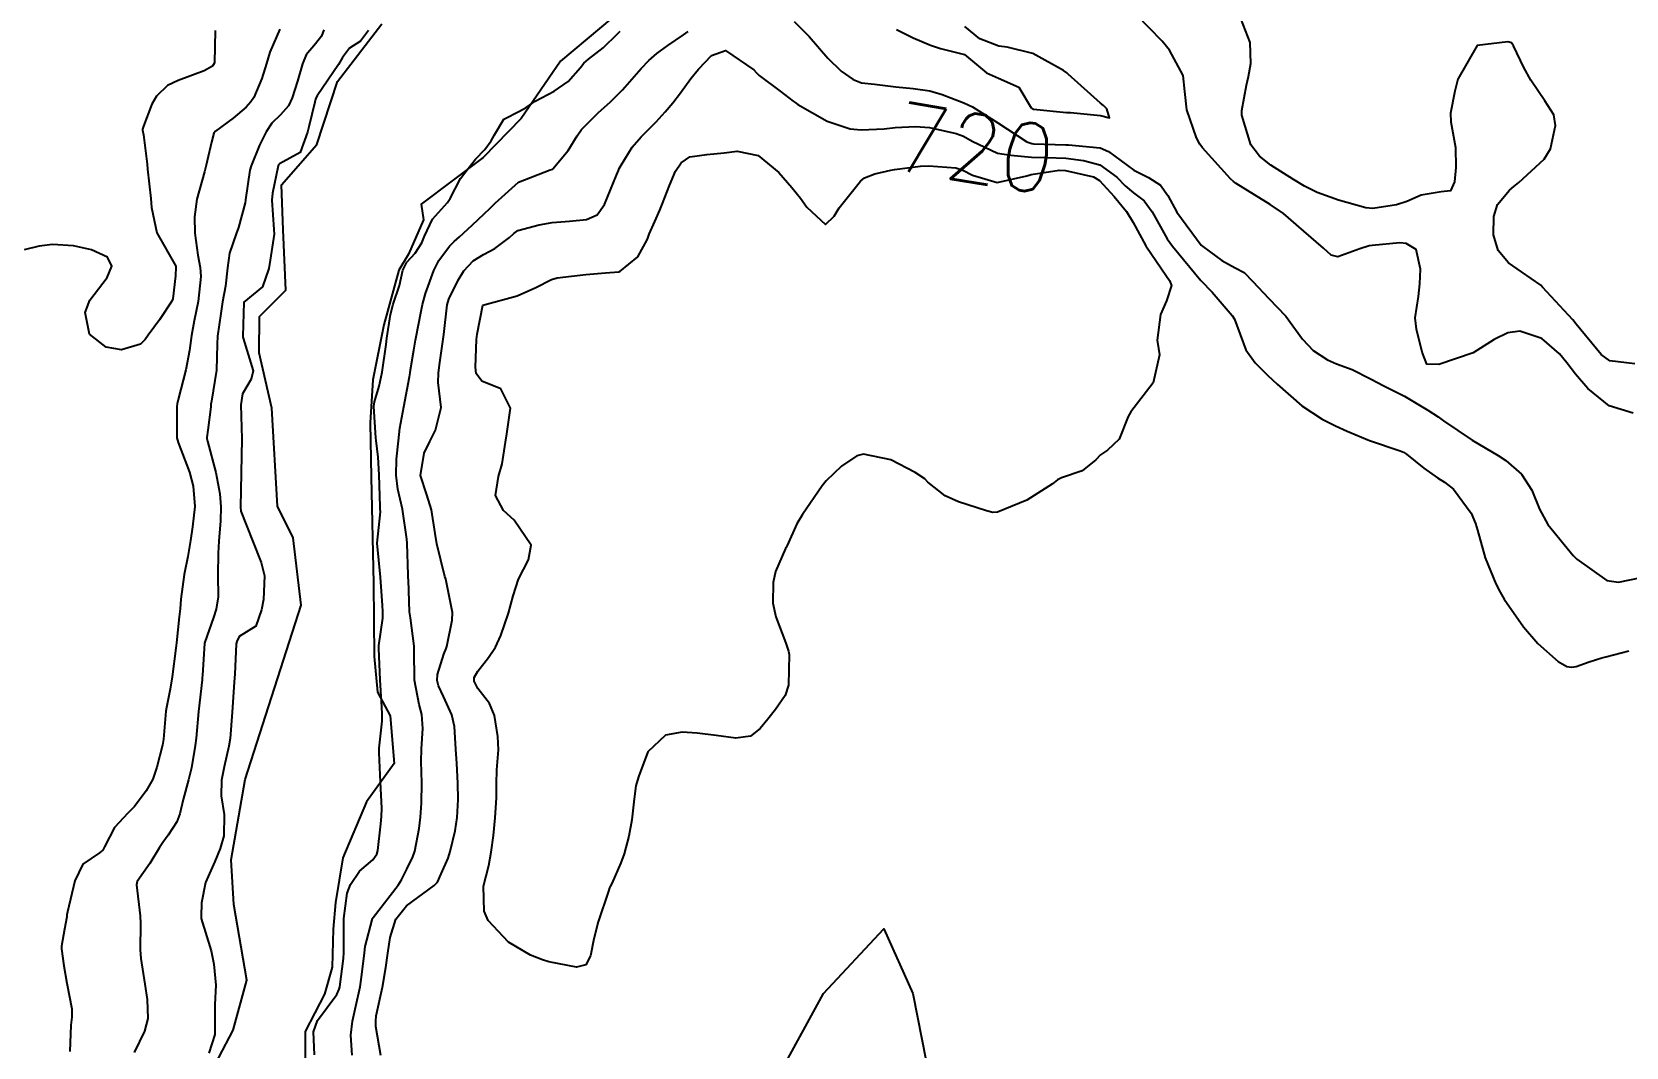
# Model space of a CAD drawing. Header units: metres. Extents: x 318500 to 325275, y 7408834 to 7428799.
# Drawn here: x 320851 to 320944.4, y 7415072.6 to 7415132 of the extents above; entities that cross this region are included whole.
import ezdxf
from ezdxf.enums import TextEntityAlignment as Align

# ---------------------------------------------------------------- set-up
doc = ezdxf.new("R2010")
doc.units = ezdxf.units.M
doc.header["$MEASUREMENT"] = 0
for name, color, linetype in [('Cotas', 45, 'Continuous'), ('Curvas de Nivel 1m', 11, 'Continuous'), ('Curvas de Nivel 5m', 15, 'Continuous'), ('Hidrografia', 140, 'Continuous'), ('Vias Primárias', 230, 'Continuous')]:
    doc.layers.add(name, color=color, linetype=linetype)
doc.styles.add('Style-STANDARD', font='STANDARD.shx')

msp = doc.modelspace()

# ---------------------------------------------------------------- linework, layer by layer
at = {"layer": 'Curvas de Nivel 1m', "flags": 128}
for points, elevation in [([(320944.764, 7415109.694), (320943.365, 7415110.123), (320942.11, 7415111.133), (320941.388, 7415111.974), (320940.873, 7415112.626), (320940.443, 7415113.154), (320939.413, 7415114.064), (320938.12, 7415114.489), (320937.418, 7415114.385), (320936.63, 7415113.99), (320935.4, 7415113.22), (320933.393, 7415112.529), (320932.689, 7415112.557), (320932.407, 7415113.265), (320932.083, 7415114.607), (320932.005, 7415115.271), (320932.194, 7415116.524), (320932.275, 7415117.268), (320932.317, 7415118.116), (320932.062, 7415119.271), (320931.485, 7415119.628), (320931.105, 7415119.664), (320929.483, 7415119.503), (320929.304, 7415119.482), (320928.766, 7415119.311), (320927.475, 7415118.843), (320927.082, 7415118.941), (320926.628, 7415119.343), (320925.495, 7415120.344), (320924.293, 7415121.372), (320923.518, 7415121.898), (320922.593, 7415122.461), (320921.527, 7415123.131), (320921.362, 7415123.247), (320921.192, 7415123.415), (320919.557, 7415125.231), (320919.395, 7415125.442), (320919.204, 7415125.805), (320918.646, 7415127.449), (320918.524, 7415128.528), (320918.417, 7415129.452), (320917.632, 7415130.947), (320917.202, 7415131.467), (320915.663, 7415133.038)], 719), ([(320861.752, 7415132.094), (320861.729, 7415130.208), (320861.608, 7415130.004), (320861.111, 7415129.723), (320859.599, 7415129.164), (320858.966, 7415128.876), (320858.32, 7415128.253), (320858.057, 7415127.782), (320857.564, 7415126.499), (320857.501, 7415126.321), (320857.501, 7415126.261), (320857.556, 7415125.982), (320857.781, 7415124.257), (320857.809, 7415123.976), (320857.992, 7415122.255), (320858.032, 7415121.724), (320858.355, 7415120.251), (320859.451, 7415118.298), (320859.465, 7415118.24), (320859.445, 7415117.718), (320859.287, 7415116.386), (320859.229, 7415116.242), (320858.508, 7415115.154), (320857.84, 7415114.256), (320857.66, 7415113.993), (320857.392, 7415113.718), (320856.269, 7415113.394), (320855.389, 7415113.545), (320854.397, 7415114.305), (320854.145, 7415115.583), (320854.433, 7415116.305), (320855.443, 7415117.634), (320855.706, 7415118.286), (320855.458, 7415118.813), (320854.515, 7415119.254), (320853.467, 7415119.482), (320852.23, 7415119.571), (320851.467, 7415119.457), (320850.575, 7415119.242)], 721), ([(320868.122, 7415132.123), (320867.992, 7415131.767), (320867.628, 7415131.314), (320867.093, 7415130.663), (320866.868, 7415130.141), (320866.577, 7415129.123), (320866.259, 7415128.15), (320866.051, 7415127.685), (320865.575, 7415127.157), (320865.07, 7415126.663), (320864.74, 7415126.168), (320864.348, 7415125.372), (320863.867, 7415124.177), (320863.799, 7415123.905), (320863.542, 7415122.18), (320863.54, 7415122.149), (320863.507, 7415122), (320863.123, 7415120.548), (320862.997, 7415120.187), (320862.601, 7415119.055), (320862.478, 7415118.195), (320862.36, 7415117.117), (320862.198, 7415116.198), (320862.091, 7415115.529), (320861.891, 7415114.203), (320861.87, 7415113.726), (320861.84, 7415112.203), (320861.542, 7415110.397), (320861.512, 7415110.208), (320861.498, 7415110.057), (320861.327, 7415108.697), (320861.271, 7415108.26), (320861.274, 7415108.211), (320861.317, 7415108.041), (320861.796, 7415106.202), (320862.033, 7415104.954), (320862.1, 7415104.198), (320862.08, 7415103.376), (320861.981, 7415102.199), (320861.945, 7415101.484), (320861.912, 7415100.199), (320861.937, 7415098.939), (320861.818, 7415098.201), (320861.665, 7415097.721), (320861.161, 7415096.276), (320861.145, 7415096.225), (320861.019, 7415094.324), (320861.007, 7415094.212), (320860.991, 7415094.074), (320860.788, 7415092.215), (320860.64, 7415090.663), (320860.585, 7415090.217), (320860.372, 7415088.909), (320860.209, 7415088.223), (320859.883, 7415087.072), (320859.683, 7415086.23), (320859.507, 7415085.748), (320859.011, 7415084.975), (320858.695, 7415084.553), (320858.501, 7415084.245), (320857.929, 7415083.307), (320857.202, 7415082.258), (320857.149, 7415082.077), (320857.372, 7415080.256), (320857.398, 7415079.801), (320857.377, 7415078.255), (320857.413, 7415077.755), (320857.635, 7415076.253), (320857.774, 7415075.358), (320857.821, 7415074.25), (320857.615, 7415073.496), (320857.017, 7415072.258)], 719), ([(320870.733, 7415132.089), (320870.266, 7415131.458), (320869.624, 7415131.063), (320869.211, 7415130.511), (320868.97, 7415130.11), (320867.73, 7415128.267), (320867.66, 7415128.129), (320867.639, 7415128.079), (320867.587, 7415127.898), (320867.248, 7415126.452), (320867.174, 7415126.136), (320866.738, 7415124.946), (320865.532, 7415124.28), (320865.474, 7415124.217), (320865.453, 7415124.161), (320865.112, 7415122.566), (320865.085, 7415122.164), (320865.204, 7415120.443), (320865.205, 7415120.163), (320864.984, 7415118.638), (320864.902, 7415118.165), (320864.523, 7415117.085), (320863.43, 7415116.18), (320863.384, 7415114.197), (320863.388, 7415114.18), (320863.399, 7415114.084), (320863.989, 7415112.174), (320863.868, 7415111.672), (320863.356, 7415110.818), (320863.257, 7415110.181), (320863.32, 7415108.18), (320863.275, 7415106.195), (320863.276, 7415106.18), (320863.243, 7415104.18), (320863.266, 7415103.946), (320863.965, 7415102.173), (320864.452, 7415100.938), (320864.65, 7415100.166), (320864.593, 7415098.769), (320864.467, 7415098.167), (320864.14, 7415097.206), (320863.166, 7415096.606), (320863.023, 7415096.321), (320862.999, 7415096.182), (320862.913, 7415094.404), (320862.899, 7415094.183), (320862.877, 7415093.933), (320862.746, 7415092.185), (320862.63, 7415090.643), (320862.56, 7415090.188), (320862.286, 7415088.967), (320862.137, 7415088.194), (320862.119, 7415087.272), (320862.284, 7415086.191), (320862.271, 7415084.931), (320862.061, 7415084.194), (320861.745, 7415083.442), (320861.204, 7415082.206), (320860.958, 7415081.01), (320860.933, 7415080.21), (320860.948, 7415080.1), (320861.519, 7415078.201), (320861.678, 7415077.429), (320861.794, 7415076.196), (320861.742, 7415075.06), (320861.732, 7415074.197), (320861.741, 7415073.312), (320861.387, 7415072.202)], 718), ([(320867.573, 7415072.119), (320867.516, 7415073.464), (320867.744, 7415074.117), (320868.885, 7415075.64), (320869.025, 7415075.963), (320869.053, 7415076.098), (320869.263, 7415077.748), (320869.283, 7415078.096), (320869.293, 7415079.749), (320869.301, 7415080.096), (320869.488, 7415081.572), (320869.673, 7415082.093), (320870.211, 7415082.858), (320870.992, 7415083.54), (320871.219, 7415083.855), (320871.288, 7415084.076), (320871.455, 7415085.642), (320871.496, 7415086.073), (320871.509, 7415086.547), (320871.437, 7415088.074), (320871.354, 7415089.797), (320871.363, 7415090.076), (320871.532, 7415091.645), (320871.54, 7415092.074), (320871.507, 7415092.467), (320871.426, 7415094.076), (320871.339, 7415095.896), (320871.343, 7415096.077), (320871.581, 7415097.677), (320871.575, 7415098.074), (320871.552, 7415098.433), (320871.431, 7415100.077), (320871.24, 7415102.08), (320871.44, 7415103.905), (320871.428, 7415104.078), (320871.411, 7415104.218), (320871.357, 7415106.079), (320871.306, 7415107.115), (320871.189, 7415108.081), (320871.172, 7415108.232), (320871.047, 7415110.083), (320871.08, 7415110.356), (320871.362, 7415111.257), (320871.53, 7415112.078), (320871.765, 7415113.704), (320871.816, 7415114.074), (320872.027, 7415115.465), (320872.186, 7415116.069), (320872.543, 7415117.166), (320872.745, 7415118.061), (320872.987, 7415118.527), (320873.465, 7415119.062), (320873.857, 7415119.662), (320874.02, 7415120.042), (320874.477, 7415121.053), (320875.355, 7415122.022), (320875.512, 7415122.247), (320876.12, 7415123.418), (320876.579, 7415124.01), (320876.991, 7415124.553), (320877.547, 7415125.13), (320877.915, 7415125.634), (320878.104, 7415125.992), (320878.648, 7415126.91), (320879.581, 7415127.373), (320879.956, 7415127.593), (320880.5, 7415127.956), (320881.596, 7415128.536), (320882.421, 7415129.112), (320883.145, 7415129.925), (320883.35, 7415130.187), (320883.617, 7415130.406), (320884.467, 7415131.068), (320885.317, 7415131.895), (320885.473, 7415132.062)], 718), ([(320869.771, 7415072.091), (320869.694, 7415073.255), (320869.805, 7415074.091), (320870.002, 7415074.966), (320870.241, 7415076.086), (320870.329, 7415076.655), (320870.495, 7415078.084), (320870.55, 7415078.459), (320870.949, 7415080.027), (320870.96, 7415080.07), (320871.017, 7415080.146), (320872.482, 7415082.057), (320872.668, 7415082.361), (320872.984, 7415082.986), (320873.334, 7415083.705), (320873.447, 7415084.043), (320873.695, 7415085.365), (320873.787, 7415086.039), (320873.84, 7415086.84), (320873.848, 7415088.038), (320873.819, 7415089.289), (320873.831, 7415090.039), (320873.922, 7415091.213), (320873.86, 7415092.039), (320873.702, 7415092.628), (320873.423, 7415094.046), (320873.418, 7415095.784), (320873.416, 7415096.046), (320873.185, 7415097.697), (320873.144, 7415098.051), (320873.069, 7415099.913), (320873.063, 7415100.052), (320873.05, 7415100.214), (320872.997, 7415102.054), (320872.984, 7415102.313), (320872.731, 7415104.058), (320872.457, 7415105.238), (320872.358, 7415106.064), (320872.382, 7415106.986), (320872.485, 7415108.063), (320872.579, 7415108.814), (320872.802, 7415110.058), (320873.131, 7415111.817), (320873.172, 7415112.053), (320873.198, 7415112.227), (320873.39, 7415113.372), (320873.485, 7415113.962), (320873.502, 7415114.048), (320873.81, 7415115.658), (320873.894, 7415116.043), (320874.081, 7415116.685), (320874.563, 7415118.033), (320874.86, 7415118.628), (320875.472, 7415119.468), (320875.747, 7415119.746), (320876.057, 7415120.014), (320876.799, 7415120.698), (320877.5, 7415121.351), (320877.834, 7415121.666), (320878.142, 7415121.991), (320879.522, 7415123.207), (320881.37, 7415123.942), (320881.499, 7415123.972), (320881.531, 7415123.99), (320882.418, 7415125.061), (320882.953, 7415125.926), (320883.202, 7415126.287), (320883.571, 7415126.673), (320884.205, 7415127.286), (320884.877, 7415127.901), (320885.597, 7415128.626), (320886.689, 7415129.874), (320887.148, 7415130.336), (320887.623, 7415130.738), (320888.263, 7415131.221), (320889.172, 7415131.845), (320889.456, 7415132.028)], 719), ([(320895.653, 7415132.624), (320896.528, 7415131.747), (320897.621, 7415130.473), (320898.408, 7415129.718), (320899.114, 7415129.216), (320899.603, 7415129.033), (320900.35, 7415128.945), (320901.601, 7415128.79), (320902.623, 7415128.687), (320903.599, 7415128.565), (320904.311, 7415128.353), (320905.592, 7415127.855), (320906.091, 7415127.615), (320907.576, 7415126.692), (320909.275, 7415125.574), (320909.559, 7415125.472), (320909.667, 7415125.459), (320911.558, 7415125.393), (320911.707, 7415125.389), (320913.556, 7415125.227), (320914.049, 7415125.016), (320915.536, 7415123.922), (320916.386, 7415123.477), (320917.089, 7415123.03), (320917.52, 7415122.427), (320918.061, 7415121.454), (320919.481, 7415119.528), (320919.566, 7415119.439), (320920.682, 7415118.632), (320921.468, 7415118.194), (320921.989, 7415117.926), (320922.51, 7415117.394), (320923.445, 7415116.398), (320924.435, 7415115.37), (320925.41, 7415114.022), (320926.031, 7415113.351), (320926.87, 7415112.813), (320927.392, 7415112.58), (320928.307, 7415112.234), (320929.384, 7415111.696), (320930.178, 7415111.292), (320931.371, 7415110.682), (320932.752, 7415109.866), (320933.353, 7415109.473), (320933.655, 7415109.245), (320935.333, 7415108.102), (320936.864, 7415107.205), (320937.317, 7415106.916), (320938.236, 7415106.112), (320938.84, 7415105.177), (320939.284, 7415104.071), (320939.774, 7415103.162), (320941.243, 7415101.358), (320941.462, 7415101.138), (320943.228, 7415099.882), (320943.901, 7415099.784), (320945.23, 7415100.068)], 719), ([(320901.647, 7415132.158), (320902.619, 7415131.665), (320903.634, 7415131.232), (320904.226, 7415131.047), (320905.626, 7415130.694), (320906.904, 7415129.607), (320907.607, 7415129.307), (320908.796, 7415128.776), (320909.531, 7415127.571), (320909.589, 7415127.516), (320909.663, 7415127.495), (320911.586, 7415127.29), (320911.835, 7415127.289), (320913.584, 7415127.115), (320914.116, 7415126.978), (320913.955, 7415127.515), (320913.767, 7415127.693), (320913.593, 7415127.835), (320911.69, 7415129.539), (320911.611, 7415129.604), (320911.411, 7415129.745), (320909.628, 7415130.746), (320908.114, 7415131.111), (320907.634, 7415131.181), (320906.524, 7415131.611), (320905.651, 7415132.336)], 718)]:
    msp.add_lwpolyline(points, dxfattribs=dict(at, elevation=elevation))
at = {"layer": 'Curvas de Nivel 1m', "elevation": 721, "flags": 128}
msp.add_lwpolyline([(320917.454, 7415117.71), (320917.627, 7415117.458), (320917.749, 7415117.155), (320917.438, 7415116.269), (320917.094, 7415115.465), (320916.907, 7415113.968), (320916.973, 7415113.466), (320917.033, 7415113.104), (320916.665, 7415111.471), (320915.353, 7415109.755), (320915.208, 7415109.492), (320914.673, 7415108.157), (320913.99, 7415107.51), (320913.581, 7415107.251), (320913.311, 7415106.948), (320912.514, 7415106.316), (320911.296, 7415105.907), (320911.058, 7415105.779), (320910.78, 7415105.548), (320909.28, 7415104.591), (320907.559, 7415103.882), (320907.273, 7415103.862), (320906.909, 7415103.969), (320905.279, 7415104.5), (320904.497, 7415104.847), (320903.477, 7415105.647), (320903.293, 7415105.832), (320902.743, 7415106.213), (320901.309, 7415106.945), (320899.718, 7415107.292), (320899.312, 7415107.196), (320898.431, 7415106.585), (320897.527, 7415105.726), (320897.287, 7415105.43), (320896.132, 7415103.747), (320895.814, 7415103.199), (320895.243, 7415101.938), (320895.181, 7415101.82), (320895.152, 7415101.761), (320894.566, 7415100.42), (320894.42, 7415099.768), (320894.409, 7415098.557), (320894.583, 7415097.766), (320895.167, 7415096.223), (320895.323, 7415095.758), (320895.357, 7415095.557), (320895.324, 7415093.757), (320895.124, 7415093.16), (320894.55, 7415092.331), (320894.119, 7415091.77), (320893.663, 7415091.213), (320893.095, 7415090.767), (320892.239, 7415090.646), (320891.095, 7415090.81), (320889.984, 7415090.939), (320889.098, 7415091.007), (320888.111, 7415090.834), (320887.08, 7415089.86), (320886.543, 7415088.382), (320886.392, 7415087.87), (320886.279, 7415087.108), (320886.151, 7415085.873), (320885.974, 7415084.917), (320885.696, 7415083.88), (320885.512, 7415083.363), (320884.974, 7415082.153), (320884.888, 7415081.975), (320884.85, 7415081.892), (320884.775, 7415081.7), (320884.188, 7415079.901), (320883.935, 7415078.905), (320883.732, 7415077.908), (320883.45, 7415077.374), (320882.91, 7415077.24), (320881.285, 7415077.566), (320880.916, 7415077.68), (320880.219, 7415077.951), (320878.931, 7415078.719), (320877.742, 7415079.988), (320877.497, 7415080.533), (320877.473, 7415081.992), (320877.774, 7415083.203), (320877.922, 7415083.986), (320878.044, 7415084.955), (320878.151, 7415085.983), (320878.225, 7415087.165), (320878.229, 7415087.982), (320878.247, 7415088.797), (320878.346, 7415089.981), (320878.312, 7415090.761), (320878.109, 7415091.985), (320877.819, 7415092.691), (320877.126, 7415093.56), (320876.912, 7415094.002), (320876.93, 7415094.205), (320877.139, 7415094.573), (320877.767, 7415095.375), (320878.168, 7415095.985), (320878.49, 7415096.66), (320878.937, 7415097.974), (320879.2, 7415098.991), (320879.507, 7415099.966), (320880.094, 7415101.09), (320880.251, 7415101.955), (320879.262, 7415103.412), (320878.638, 7415103.979), (320878.163, 7415104.87), (320878.337, 7415105.984), (320878.565, 7415106.717), (320878.761, 7415107.978), (320878.826, 7415108.479), (320879.039, 7415109.975), (320878.48, 7415111.102), (320877.366, 7415111.558), (320877.035, 7415112.003), (320876.991, 7415112.388), (320877.065, 7415114.003), (320877.098, 7415114.309), (320877.43, 7415116), (320879.436, 7415116.562), (320880.532, 7415117.045), (320881.446, 7415117.511), (320881.775, 7415117.609), (320883.449, 7415117.796), (320884.617, 7415117.902), (320885.384, 7415117.958), (320885.451, 7415117.978), (320886.498, 7415118.841), (320887.062, 7415119.866), (320887.174, 7415120.175), (320887.496, 7415120.909), (320887.794, 7415121.569), (320887.913, 7415121.856), (320888.355, 7415123.018), (320888.713, 7415123.848), (320889.035, 7415124.348), (320889.543, 7415124.697), (320890.547, 7415124.823), (320891.547, 7415124.926), (320892.32, 7415125.027), (320893.545, 7415124.779), (320894.759, 7415123.768), (320895.521, 7415122.897), (320896.032, 7415122.269), (320896.4, 7415121.747), (320897.495, 7415120.731), (320897.996, 7415121.229), (320898.296, 7415121.718), (320899.526, 7415123.263), (320899.766, 7415123.459), (320900.373, 7415123.692), (320901.304, 7415123.911), (320901.534, 7415123.951), (320903.052, 7415124.142), (320903.538, 7415124.162), (320905.118, 7415124.045), (320905.534, 7415123.918), (320906.095, 7415123.614), (320907.526, 7415123.191), (320909.27, 7415123.574), (320909.461, 7415123.641), (320909.531, 7415123.655), (320911.163, 7415123.919), (320911.535, 7415123.903), (320913.171, 7415123.524), (320913.528, 7415123.317), (320914.379, 7415122.368), (320915.1, 7415121.496), (320915.5, 7415120.848), (320916.241, 7415119.479)], close=True, dxfattribs=at)
at = {"layer": 'Curvas de Nivel 5m', "elevation": 720, "flags": 128}
for points in [[(320944.863, 7415112.566), (320943.396, 7415112.755), (320942.891, 7415113.125), (320941.426, 7415114.905), (320941.225, 7415115.143), (320939.458, 7415117.069), (320939.354, 7415117.172), (320938.231, 7415117.952), (320937.473, 7415118.484), (320936.859, 7415119.206), (320936.584, 7415120.119), (320936.609, 7415121.209), (320936.827, 7415121.901), (320937.533, 7415122.74), (320937.78, 7415122.953), (320938.067, 7415123.192), (320939.554, 7415124.551), (320939.92, 7415125.165), (320940.216, 7415126.525), (320940.113, 7415127.162), (320939.602, 7415127.977), (320938.764, 7415129.183), (320938.359, 7415129.921), (320937.755, 7415131.198), (320937.643, 7415131.375), (320937.421, 7415131.424), (320935.64, 7415131.22), (320934.501, 7415129.237), (320934.318, 7415128.531), (320934.075, 7415127.243), (320934.083, 7415126.743), (320934.372, 7415125.238), (320934.378, 7415124.068), (320934.309, 7415123.238), (320934.076, 7415122.698), (320933.531, 7415122.643), (320932.351, 7415122.444), (320931.522, 7415122.089), (320930.913, 7415121.893), (320929.516, 7415121.672), (320929.119, 7415121.703), (320927.522, 7415122.148), (320926.267, 7415122.611), (320925.534, 7415122.981), (320924.872, 7415123.367), (320923.548, 7415124.215), (320922.888, 7415124.728), (320922.376, 7415125.398), (320921.859, 7415127.133), (320921.855, 7415127.406), (320922.132, 7415128.883), (320922.241, 7415129.401), (320922.386, 7415130.158), (320922.346, 7415131.399), (320921.666, 7415133.15)], [(320865.536, 7415132.161), (320864.966, 7415130.821), (320864.766, 7415130.168), (320864.494, 7415129.278), (320864.019, 7415128.176), (320863.852, 7415127.912), (320863.581, 7415127.594), (320862.807, 7415126.956), (320861.774, 7415126.207), (320861.687, 7415126.079), (320861.55, 7415125.561), (320861.285, 7415124.463), (320861.224, 7415124.215), (320861.133, 7415123.823), (320860.696, 7415122.222), (320860.545, 7415121.173), (320860.57, 7415120.224), (320860.738, 7415118.944), (320860.882, 7415118.219), (320860.919, 7415117.692), (320860.764, 7415116.22), (320860.539, 7415115.097), (320860.368, 7415114.225), (320860.253, 7415113.361), (320860.039, 7415112.23), (320859.593, 7415110.477), (320859.538, 7415110.237), (320859.517, 7415110.068), (320859.517, 7415108.237), (320859.586, 7415107.966), (320860.26, 7415106.225), (320860.469, 7415105.41), (320860.577, 7415104.22), (320860.439, 7415103.036), (320860.313, 7415102.224), (320860.169, 7415101.283), (320859.95, 7415100.229), (320859.753, 7415098.789), (320859.713, 7415098.232), (320859.655, 7415097.761), (320859.492, 7415096.235), (320859.461, 7415095.93), (320859.237, 7415094.238), (320859.123, 7415093.517), (320858.905, 7415092.449), (320858.877, 7415092.242), (320858.737, 7415090.592), (320858.675, 7415090.244), (320858.343, 7415088.965), (320858.102, 7415088.249), (320857.725, 7415087.572), (320857.034, 7415086.656), (320856.642, 7415086.266), (320855.869, 7415085.426), (320855.289, 7415084.286), (320855.182, 7415084.102), (320854.995, 7415083.939), (320854.007, 7415083.282), (320853.546, 7415082.311), (320853.12, 7415080.486), (320853.087, 7415080.318), (320853.068, 7415080.198), (320852.937, 7415079.465), (320852.762, 7415078.482), (320852.762, 7415078.322), (320852.905, 7415077.32), (320853.082, 7415076.317), (320853.362, 7415074.8), (320853.375, 7415074.312), (320853.319, 7415073.858), (320853.254, 7415072.314)], [(320871.453, 7415072.071), (320871.162, 7415073.779), (320871.162, 7415074.076), (320871.192, 7415074.394), (320871.564, 7415076.07), (320871.754, 7415077.221), (320871.867, 7415078.066), (320872.011, 7415078.987), (320872.34, 7415080.059), (320872.958, 7415080.837), (320874.573, 7415082.026), (320874.766, 7415082.23), (320874.98, 7415082.709), (320875.39, 7415083.62), (320875.521, 7415084.015), (320875.8, 7415085.23), (320875.929, 7415086.011), (320875.981, 7415087.07), (320875.958, 7415088.011), (320875.903, 7415089.177), (320875.856, 7415090.012), (320875.774, 7415091.339), (320875.616, 7415092.015), (320875.121, 7415093.092), (320874.828, 7415093.725), (320874.756, 7415094.026), (320874.782, 7415094.379), (320875.153, 7415095.581), (320875.276, 7415095.901), (320875.315, 7415096.018), (320875.638, 7415097.56), (320875.656, 7415098.015), (320875.256, 7415099.973), (320875.241, 7415100.02), (320875.212, 7415100.122), (320874.741, 7415102.027), (320874.634, 7415102.644), (320874.426, 7415104.033), (320874.144, 7415104.903), (320873.785, 7415106.043), (320873.999, 7415107.351), (320874.335, 7415108.035), (320874.666, 7415108.694), (320874.992, 7415110.025), (320874.823, 7415111.487), (320874.824, 7415112.028), (320874.895, 7415112.509), (320875.105, 7415114.024), (320875.138, 7415114.29), (320875.34, 7415116.021), (320875.433, 7415116.357), (320875.982, 7415117.478), (320876.319, 7415118.011), (320876.868, 7415118.597), (320877.465, 7415118.985), (320878.129, 7415119.331), (320878.994, 7415119.977), (320879.244, 7415120.213), (320879.486, 7415120.377), (320880.722, 7415120.722), (320881.494, 7415120.844), (320882.497, 7415120.928), (320883.496, 7415121.017), (320884.118, 7415121.294), (320884.543, 7415121.905), (320885.248, 7415123.615), (320885.366, 7415123.892), (320885.418, 7415124.005), (320885.535, 7415124.211), (320886.174, 7415125.257), (320886.691, 7415125.873), (320887.135, 7415126.298), (320887.573, 7415126.744), (320888.107, 7415127.33), (320888.554, 7415127.85), (320889.007, 7415128.435), (320889.604, 7415129.276), (320890.056, 7415129.833), (320890.822, 7415130.622), (320891.627, 7415130.922), (320893.288, 7415129.785), (320893.438, 7415129.612), (320893.607, 7415129.451), (320894.833, 7415128.532), (320895.592, 7415127.953), (320895.702, 7415127.869), (320895.86, 7415127.756), (320897.576, 7415126.791), (320898.938, 7415126.341), (320899.569, 7415126.267), (320900.928, 7415126.328), (320901.571, 7415126.403), (320902.755, 7415126.48), (320903.572, 7415126.417), (320905.129, 7415126.064), (320905.564, 7415125.897), (320906.065, 7415125.615), (320907.55, 7415124.908), (320908.342, 7415124.795), (320909.547, 7415124.681), (320910.447, 7415124.656), (320911.546, 7415124.613), (320912.592, 7415124.482), (320913.54, 7415124.217), (320914.543, 7415123.505), (320915.026, 7415122.998), (320915.521, 7415122.583), (320916.145, 7415122.109), (320916.605, 7415121.474), (320917.487, 7415119.903), (320917.807, 7415119.457), (320919.46, 7415117.461), (320920.117, 7415116.763), (320921.298, 7415115.412), (320921.427, 7415115.195), (320922.096, 7415113.4), (320922.631, 7415112.63), (320923.385, 7415111.886), (320923.921, 7415111.375), (320925.361, 7415110.112), (320926.566, 7415109.342), (320927.344, 7415108.953), (320928.03, 7415108.63), (320929.332, 7415108.091), (320931.13, 7415107.475), (320931.322, 7415107.393), (320931.492, 7415107.277), (320932.515, 7415106.465), (320933.307, 7415105.905), (320933.712, 7415105.652), (320934.251, 7415105.236), (320935.279, 7415103.823), (320935.542, 7415103.217), (320935.651, 7415102.83), (320936.103, 7415101.211), (320936.731, 7415099.699), (320936.972, 7415099.202), (320937.214, 7415098.788), (320938.349, 7415097.183), (320939.175, 7415096.198), (320940.382, 7415095.152), (320940.874, 7415094.861), (320941.157, 7415094.813), (320941.433, 7415094.861), (320942.19, 7415095.13), (320942.924, 7415095.362), (320943.165, 7415095.426), (320944.51, 7415095.76)]]:
    msp.add_lwpolyline(points, dxfattribs=at)
at = {"layer": 'Hidrografia'}
for points in [[(320886.546, 7415134.151), (320881.971, 7415130.287), (320879.675, 7415126.939), (320877.455, 7415124.654), (320873.821, 7415121.932), (320873.955, 7415121.007), (320873.08, 7415118.991), (320872.508, 7415118.05), (320871.633, 7415114.859), (320870.994, 7415111.633), (320870.824, 7415109.127), (320870.891, 7415105.935), (320871.026, 7415099.74), (320871.059, 7415095.439), (320871.26, 7415093.34), (320872, 7415091.962), (320872.236, 7415089.174), (320870.621, 7415086.923), (320869.242, 7415083.65), (320868.804, 7415081.029), (320868.671, 7415079.467), (320868.604, 7415077.25), (320868.166, 7415075.671), (320867.022, 7415073.487), (320867.056, 7415070.048)], [(320860.291, 7415068.762), (320862.82, 7415073.564), (320863.609, 7415076.494), (320862.855, 7415080.917), (320862.69, 7415083.538), (320863.511, 7415088.244), (320866.792, 7415098.45), (320866.332, 7415102.381), (320865.414, 7415104.249), (320865.084, 7415109.975), (320864.329, 7415113.218), (320864.362, 7415115.347), (320865.904, 7415116.887), (320865.742, 7415120.411), (320865.643, 7415123.064), (320867.71, 7415125.423), (320868.925, 7415129.109), (320871.517, 7415132.483)], [(320892.384, 7415066.548), (320897.36, 7415075.702), (320900.895, 7415079.494), (320902.597, 7415075.702), (320904.692, 7415065.109)]]:
    msp.add_lwpolyline(points, dxfattribs=at)
at = {"layer": 'Vias Primárias'}
msp.add_lwpolyline([(321109.374, 7414841.125, 0), (321121.447, 7414845.471, -0.165445)], format="xyb", dxfattribs=at)

# ---------------------------------------------------------------- texts
at = {"layer": 'Cotas', "style": 'Style-STANDARD'}
msp.add_text('720', height=4, rotation=350.53692, dxfattribs=at).set_placement((320906.219, 7415125.204, 720), align=Align.MIDDLE_CENTER)

doc.saveas('drawing.dxf')
